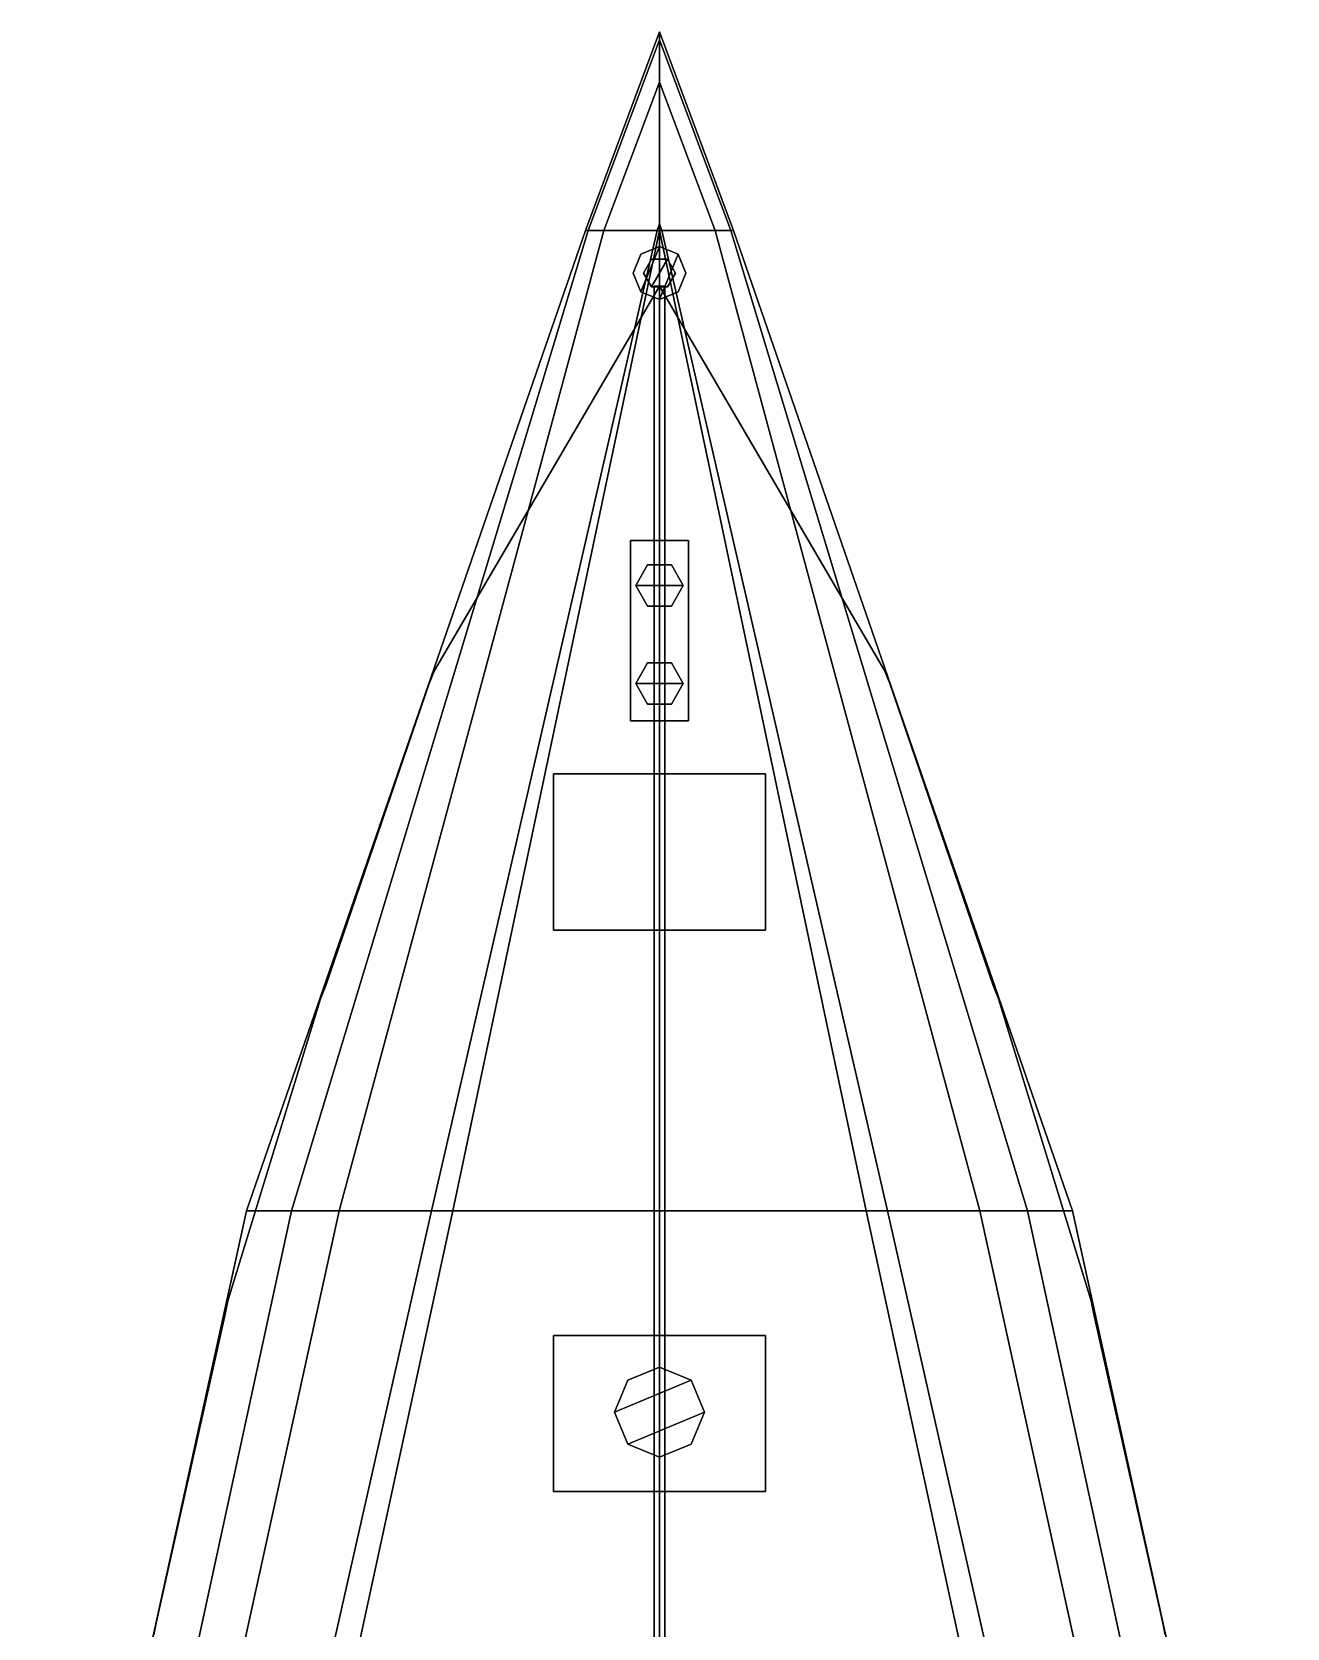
# Model space of a CAD drawing. Header units: millimetres. Extents: x -3 to 2.7, y -37.1 to 19.1.
# Drawn here: x -2.37 to 2.37, y 13.06 to 19.09 of the extents above; entities that cross this region are included whole.
import ezdxf

# ---------------------------------------------------------------- set-up
doc = ezdxf.new("R2010")
doc.units = ezdxf.units.MM
doc.layers.add('railings', color=6, linetype='Continuous')

msp = doc.modelspace()

# ---------------------------------------------------------------- linework, layer by layer
for points in [[(0, 19.09, 2.6), (0, 19.06, 2.45), (-0.27, 18.34, 2.45), (-0.28, 18.34, 2.6)], [(-0.28, 18.34, 2.6), (0.28, 18.34, 2.6), (0, 19.09, 2.6)], [(0, 19.06, 2.45), (0, 18.9, 1.93), (-0.21, 18.34, 1.93), (-0.27, 18.34, 2.45)], [(0.28, 18.34, 2.6), (0.27, 18.34, 2.45), (0, 19.06, 2.45), (0, 19.09, 2.6)], [(0.27, 18.34, 2.45), (0.21, 18.34, 1.93), (0, 18.9, 1.93), (0, 19.06, 2.45)], [(0, 18.9, 1.93), (0, 18.365), (-0.0094, 18.34), (-0.21, 18.34, 1.93)], [(0.21, 18.34, 1.93), (0.0094, 18.34), (0, 18.365), (0, 18.9, 1.93)], [(-0.28, 18.34, 2.6), (-0.27, 18.34, 2.45), (-1.39, 14.64, 2.45), (-1.56, 14.64, 2.6)], [(0.28, 18.34, 2.6), (-0.28, 18.34, 2.6), (-1.56, 14.64, 2.6), (1.56, 14.64, 2.6)], [(-0.27, 18.34, 2.45), (-0.21, 18.34, 1.93), (-1.21, 14.64, 1.93), (-1.39, 14.64, 2.45)], [(-0.21, 18.34, 1.93), (-0.0094, 18.34), (-0.8613, 14.64), (-1.21, 14.64, 1.93)], [(-0.0094, 18.34), (0, 18.34, -0.09), (-0.78, 14.64, -0.45), (-0.8613, 14.64)], [(0, 14.64, -0.73), (-0.78, 14.64, -0.45), (0, 18.34, -0.09)], [(0, 18.365), (0, 18.34, -0.09), (0, 18.34, -0.09), (-0.0094, 18.34)], [(0.0094, 18.34), (0, 18.34, -0.09), (0, 18.34, -0.09), (0, 18.365)], [(0, 18.34, -0.09), (0, 18.34, -0.09), (0.78, 14.64, -0.45), (0, 14.64, -0.73)], [(0.8613, 14.64), (0.78, 14.64, -0.45), (0, 18.34, -0.09), (0.0094, 18.34)], [(1.21, 14.64, 1.93), (0.8613, 14.64), (0.0094, 18.34), (0.21, 18.34, 1.93)], [(1.39, 14.64, 2.45), (1.21, 14.64, 1.93), (0.21, 18.34, 1.93), (0.27, 18.34, 2.45)], [(1.56, 14.64, 2.6), (1.39, 14.64, 2.45), (0.27, 18.34, 2.45), (0.28, 18.34, 2.6)], [(-0.0707, 18.1093, 2.83), (0, 18.28, 2.83), (-0.0707, 18.2507, 2.83), (-0.1, 18.18, 2.83)], [(0, 18.28, 2.6), (-0.0707, 18.2507, 2.6), (-0.0707, 18.2507, 2.83), (0, 18.28, 2.83)], [(0, 18.08, 2.83), (0.0707, 18.2507, 2.83), (0, 18.28, 2.83), (-0.0707, 18.1093, 2.83)], [(0.0707, 18.2507, 2.6), (0, 18.28, 2.6), (0, 18.28, 2.83), (0.0707, 18.2507, 2.83)], [(-0.0707, 18.2507, 2.6), (-0.1, 18.18, 2.6), (-0.1, 18.18, 2.83), (-0.0707, 18.2507, 2.83)], [(-0.03, 18.232, 2.83), (-0.06, 18.18, 2.83), (-0.06, 18.18, 5.16), (-0.03, 18.232, 5.16)], [(-0.03, 18.128, 5.16), (0.03, 18.232, 5.16), (-0.03, 18.232, 5.16), (-0.06, 18.18, 5.16)], [(0.03, 18.232, 2.83), (-0.03, 18.232, 2.83), (-0.03, 18.232, 5.16), (0.03, 18.232, 5.16)], [(0.03, 18.128, 5.16), (0.06, 18.18, 5.16), (0.03, 18.232, 5.16), (-0.03, 18.128, 5.16)], [(0.0707, 18.1093, 2.83), (0.1, 18.18, 2.83), (0.0707, 18.2507, 2.83), (0, 18.08, 2.83)], [(0.06, 18.18, 2.83), (0.03, 18.232, 2.83), (0.03, 18.232, 5.16), (0.06, 18.18, 5.16)], [(0.1, 18.18, 2.6), (0.0707, 18.2507, 2.6), (0.0707, 18.2507, 2.83), (0.1, 18.18, 2.83)], [(-0.1, 18.18, 2.6), (-0.0707, 18.1093, 2.6), (-0.0707, 18.1093, 2.83), (-0.1, 18.18, 2.83)], [(-0.06, 18.18, 2.83), (-0.03, 18.128, 2.83), (-0.03, 18.128, 5.16), (-0.06, 18.18, 5.16)], [(0.03, 18.128, 2.83), (0.06, 18.18, 2.83), (0.06, 18.18, 5.16), (0.03, 18.128, 5.16)], [(0.0707, 18.1093, 2.6), (0.1, 18.18, 2.6), (0.1, 18.18, 2.83), (0.0707, 18.1093, 2.83)], [(-0.0707, 18.1093, 2.6), (0, 18.08, 2.6), (0, 18.08, 2.83), (-0.0707, 18.1093, 2.83)], [(-0.03, 18.128, 2.83), (0.03, 18.128, 2.83), (0.03, 18.128, 5.16), (-0.03, 18.128, 5.16)], [(-0.02, 6.16, 8.65), (0, 6.16, 8.67), (0, 18.13, 4.97), (-0.02, 18.13, 4.95)], [(0, 6.16, 8.63), (-0.02, 6.16, 8.65), (-0.02, 18.13, 4.95), (0, 18.13, 4.93)], [(0, 6.16, 8.67), (0.02, 6.16, 8.65), (0.02, 18.13, 4.95), (0, 18.13, 4.97)], [(0.02, 6.16, 8.65), (0, 6.16, 8.63), (0, 18.13, 4.93), (0.02, 18.13, 4.95)], [(0, 18.08, 2.6), (0.0707, 18.1093, 2.6), (0.0707, 18.1093, 2.83), (0, 18.08, 2.83)], [(-0.11, 17.17, 2.67), (-0.11, 17.17, 2.6), (-0.11, 16.49, 2.6), (-0.11, 16.49, 2.67)], [(0.11, 16.49, 2.67), (0.11, 17.17, 2.67), (-0.11, 17.17, 2.67), (-0.11, 16.49, 2.67)], [(0.11, 17.17, 2.67), (0.11, 17.17, 2.6), (-0.11, 17.17, 2.6), (-0.11, 17.17, 2.67)], [(0.11, 16.49, 2.6), (0.11, 17.17, 2.6), (0.11, 17.17, 2.67), (0.11, 16.49, 2.67)], [(-0.09, 17, 2.86), (0.09, 17, 2.86), (0.045, 17.0779, 2.86), (-0.045, 17.0779, 2.86)], [(-0.045, 17.0779, 2.67), (-0.09, 17, 2.67), (-0.09, 17, 2.86), (-0.045, 17.0779, 2.86)], [(0.045, 17.0779, 2.67), (-0.045, 17.0779, 2.67), (-0.045, 17.0779, 2.86), (0.045, 17.0779, 2.86)], [(0.09, 17, 2.67), (0.045, 17.0779, 2.67), (0.045, 17.0779, 2.86), (0.09, 17, 2.86)], [(-0.045, 16.9221, 2.86), (0.045, 16.9221, 2.86), (0.09, 17, 2.86), (-0.09, 17, 2.86)], [(-0.09, 17, 2.67), (-0.045, 16.9221, 2.67), (-0.045, 16.9221, 2.86), (-0.09, 17, 2.86)], [(0.045, 16.9221, 2.67), (0.09, 17, 2.67), (0.09, 17, 2.86), (0.045, 16.9221, 2.86)], [(-0.045, 16.9221, 2.67), (0.045, 16.9221, 2.67), (0.045, 16.9221, 2.86), (-0.045, 16.9221, 2.86)], [(-0.09, 16.63, 2.86), (0.09, 16.63, 2.86), (0.045, 16.7079, 2.86), (-0.045, 16.7079, 2.86)], [(-0.045, 16.7079, 2.67), (-0.09, 16.63, 2.67), (-0.09, 16.63, 2.86), (-0.045, 16.7079, 2.86)], [(0.045, 16.7079, 2.67), (-0.045, 16.7079, 2.67), (-0.045, 16.7079, 2.86), (0.045, 16.7079, 2.86)], [(0.09, 16.63, 2.67), (0.045, 16.7079, 2.67), (0.045, 16.7079, 2.86), (0.09, 16.63, 2.86)], [(-0.045, 16.5521, 2.86), (0.045, 16.5521, 2.86), (0.09, 16.63, 2.86), (-0.09, 16.63, 2.86)], [(-0.09, 16.63, 2.67), (-0.045, 16.5521, 2.67), (-0.045, 16.5521, 2.86), (-0.09, 16.63, 2.86)], [(0.045, 16.5521, 2.67), (0.09, 16.63, 2.67), (0.09, 16.63, 2.86), (0.045, 16.5521, 2.86)], [(-0.045, 16.5521, 2.67), (0.045, 16.5521, 2.67), (0.045, 16.5521, 2.86), (-0.045, 16.5521, 2.86)], [(-0.11, 16.49, 2.67), (-0.11, 16.49, 2.6), (0.11, 16.49, 2.6), (0.11, 16.49, 2.67)], [(0.4, 16.29, 2.72), (0.4, 16.29, 2.6), (-0.4, 16.29, 2.6), (-0.4, 16.29, 2.72)], [(-0.4, 16.29, 2.72), (-0.4, 16.29, 2.6), (-0.4, 15.7, 2.6), (-0.4, 15.7, 2.72)], [(0.4, 15.7, 2.72), (0.4, 16.29, 2.72), (-0.4, 16.29, 2.72), (-0.4, 15.7, 2.72)], [(0.4, 15.7, 2.6), (0.4, 16.29, 2.6), (0.4, 16.29, 2.72), (0.4, 15.7, 2.72)], [(-0.4, 15.7, 2.72), (-0.4, 15.7, 2.6), (0.4, 15.7, 2.6), (0.4, 15.7, 2.72)], [(-1.56, 14.64, 2.6), (-1.39, 14.64, 2.45), (-2.19, 10.95, 2.45), (-2.37, 10.95, 2.6)], [(1.56, 14.64, 2.6), (-1.56, 14.64, 2.6), (-2.37, 10.95, 2.6), (2.37, 10.95, 2.6)], [(-1.39, 14.64, 2.45), (-1.21, 14.64, 1.93), (-2.02, 10.95, 1.93), (-2.19, 10.95, 2.45)], [(-1.21, 14.64, 1.93), (-0.8613, 14.64), (-1.6959, 10.95), (-2.02, 10.95, 1.93)], [(-0.8613, 14.64), (-0.78, 14.64, -0.45), (-1.58, 10.95, -0.69), (-1.6959, 10.95)], [(0, 10.95, -1.27), (-1.58, 10.95, -0.69), (-0.78, 14.64, -0.45), (0, 14.64, -0.73)], [(0, 14.64, -0.73), (0.78, 14.64, -0.45), (1.58, 10.95, -0.69), (0, 10.95, -1.27)], [(1.6959, 10.95), (1.58, 10.95, -0.69), (0.78, 14.64, -0.45), (0.8613, 14.64)], [(2.02, 10.95, 1.93), (1.6959, 10.95), (0.8613, 14.64), (1.21, 14.64, 1.93)], [(2.19, 10.95, 2.45), (2.02, 10.95, 1.93), (1.21, 14.64, 1.93), (1.39, 14.64, 2.45)], [(2.37, 10.95, 2.6), (2.19, 10.95, 2.45), (1.39, 14.64, 2.45), (1.56, 14.64, 2.6)], [(-0.4, 14.17, 2.78), (-0.4, 14.17, 2.6), (-0.4, 13.58, 2.6), (-0.4, 13.58, 2.78)], [(0.4, 14.17, 2.78), (0.4, 14.17, 2.6), (-0.4, 14.17, 2.6), (-0.4, 14.17, 2.78)], [(0.4, 13.58, 2.78), (0.4, 14.17, 2.78), (-0.4, 14.17, 2.78), (-0.4, 13.58, 2.78)], [(0.4, 13.58, 2.6), (0.4, 14.17, 2.6), (0.4, 14.17, 2.78), (0.4, 13.58, 2.78)], [(-0.17, 13.88, 3.34), (0.1202, 14.0002, 3.34), (0, 14.05, 3.34), (-0.1202, 14.0002, 3.34)], [(0, 14.05, 2.78), (-0.1202, 14.0002, 2.78), (-0.1202, 14.0002, 3.34), (0, 14.05, 3.34)], [(0.1202, 14.0002, 2.78), (0, 14.05, 2.78), (0, 14.05, 3.34), (0.1202, 14.0002, 3.34)], [(-0.1202, 14.0002, 2.78), (-0.17, 13.88, 2.78), (-0.17, 13.88, 3.34), (-0.1202, 14.0002, 3.34)], [(-0.1202, 13.7598, 3.34), (0.17, 13.88, 3.34), (0.1202, 14.0002, 3.34), (-0.17, 13.88, 3.34)], [(0.17, 13.88, 2.78), (0.1202, 14.0002, 2.78), (0.1202, 14.0002, 3.34), (0.17, 13.88, 3.34)], [(-0.17, 13.88, 2.78), (-0.1202, 13.7598, 2.78), (-0.1202, 13.7598, 3.34), (-0.17, 13.88, 3.34)], [(0, 13.71, 3.34), (0.1202, 13.7598, 3.34), (0.17, 13.88, 3.34), (-0.1202, 13.7598, 3.34)], [(0.1202, 13.7598, 2.78), (0.17, 13.88, 2.78), (0.17, 13.88, 3.34), (0.1202, 13.7598, 3.34)], [(-0.1202, 13.7598, 2.78), (0, 13.71, 2.78), (0, 13.71, 3.34), (-0.1202, 13.7598, 3.34)], [(0, 13.71, 2.78), (0.1202, 13.7598, 2.78), (0.1202, 13.7598, 3.34), (0, 13.71, 3.34)], [(-0.4, 13.58, 2.78), (-0.4, 13.58, 2.6), (0.4, 13.58, 2.6), (0.4, 13.58, 2.78)]]:
    msp.add_3dface(points)
at = {"layer": 'railings'}
for points in [[(-0.85, 16.68, 3.45), (-0.85, 16.68, 3.5), (0, 18.13, 3.5), (0, 18.13, 3.45)], [(0, 18.13, 3.45), (0, 18.13, 3.5), (-0.85, 16.68, 3.5), (-0.85, 16.68, 3.45)], [(0, 18.13, 2.99), (0, 18.13, 3.04), (-0.85, 16.68, 3.04), (-0.85, 16.68, 2.99)], [(-0.85, 16.68, 2.99), (-0.85, 16.68, 3.04), (0, 18.13, 3.04), (0, 18.13, 2.99)], [(0, 18.13, 3.45), (0, 18.13, 3.5), (0.85, 16.68, 3.5), (0.85, 16.68, 3.45)], [(0.85, 16.68, 3.45), (0.85, 16.68, 3.5), (0, 18.13, 3.5), (0, 18.13, 3.45)], [(0.85, 16.68, 2.99), (0.85, 16.68, 3.04), (0, 18.13, 3.04), (0, 18.13, 2.99)], [(0, 18.13, 2.99), (0, 18.13, 3.04), (0.85, 16.68, 3.04), (0.85, 16.68, 2.99)], [(-0.87, 16.63, 3.45), (-0.87, 16.63, 3.5), (-1.26, 15.49, 3.5), (-1.26, 15.49, 3.45)], [(-1.26, 15.49, 3.45), (-1.26, 15.49, 3.5), (-0.87, 16.63, 3.5), (-0.87, 16.63, 3.45)], [(-0.87, 16.63, 2.99), (-0.87, 16.63, 3.04), (-1.26, 15.49, 3.04), (-1.26, 15.49, 2.99)], [(-1.26, 15.49, 2.99), (-1.26, 15.49, 3.04), (-0.87, 16.63, 3.04), (-0.87, 16.63, 2.99)], [(-0.87, 16.63, 3.5), (-0.85, 16.68, 3.5), (-0.85, 16.68, 2.6), (-0.87, 16.63, 2.6)], [(-0.87, 16.63, 2.6), (-0.85, 16.68, 2.6), (-0.85, 16.68, 3.5), (-0.87, 16.63, 3.5)], [(0.87, 16.63, 3.5), (0.85, 16.68, 3.5), (0.85, 16.68, 2.6), (0.87, 16.63, 2.6)], [(0.87, 16.63, 2.6), (0.85, 16.68, 2.6), (0.85, 16.68, 3.5), (0.87, 16.63, 3.5)], [(0.87, 16.63, 3.45), (0.87, 16.63, 3.5), (1.26, 15.49, 3.5), (1.26, 15.49, 3.45)], [(1.26, 15.49, 3.45), (1.26, 15.49, 3.5), (0.87, 16.63, 3.5), (0.87, 16.63, 3.45)], [(1.26, 15.49, 2.99), (1.26, 15.49, 3.04), (0.87, 16.63, 3.04), (0.87, 16.63, 2.99)], [(0.87, 16.63, 2.99), (0.87, 16.63, 3.04), (1.26, 15.49, 3.04), (1.26, 15.49, 2.99)], [(-1.28, 15.44, 2.6), (-1.26, 15.49, 2.6), (-1.26, 15.49, 3.5), (-1.28, 15.44, 3.5)], [(-1.28, 15.44, 3.5), (-1.26, 15.49, 3.5), (-1.26, 15.49, 2.6), (-1.28, 15.44, 2.6)], [(1.28, 15.44, 2.6), (1.26, 15.49, 2.6), (1.26, 15.49, 3.5), (1.28, 15.44, 3.5)], [(1.28, 15.44, 3.5), (1.26, 15.49, 3.5), (1.26, 15.49, 2.6), (1.28, 15.44, 2.6)], [(-1.63, 14.3, 3.45), (-1.63, 14.3, 3.5), (-1.28, 15.44, 3.5), (-1.28, 15.44, 3.45)], [(-1.28, 15.44, 3.45), (-1.28, 15.44, 3.5), (-1.63, 14.3, 3.5), (-1.63, 14.3, 3.45)], [(-1.28, 15.44, 2.99), (-1.28, 15.44, 3.04), (-1.63, 14.3, 3.04), (-1.63, 14.3, 2.99)], [(-1.63, 14.3, 2.99), (-1.63, 14.3, 3.04), (-1.28, 15.44, 3.04), (-1.28, 15.44, 2.99)], [(1.28, 15.44, 3.45), (1.28, 15.44, 3.5), (1.63, 14.3, 3.5), (1.63, 14.3, 3.45)], [(1.63, 14.3, 3.45), (1.63, 14.3, 3.5), (1.28, 15.44, 3.5), (1.28, 15.44, 3.45)], [(1.63, 14.3, 2.99), (1.63, 14.3, 3.04), (1.28, 15.44, 3.04), (1.28, 15.44, 2.99)], [(1.28, 15.44, 2.99), (1.28, 15.44, 3.04), (1.63, 14.3, 3.04), (1.63, 14.3, 2.99)], [(-1.64, 14.25, 3.5), (-1.63, 14.3, 3.5), (-1.63, 14.3, 2.6), (-1.64, 14.25, 2.6)], [(-1.64, 14.25, 2.6), (-1.63, 14.3, 2.6), (-1.63, 14.3, 3.5), (-1.64, 14.25, 3.5)], [(1.64, 14.25, 3.5), (1.63, 14.3, 3.5), (1.63, 14.3, 2.6), (1.64, 14.25, 2.6)], [(1.64, 14.25, 2.6), (1.63, 14.3, 2.6), (1.63, 14.3, 3.5), (1.64, 14.25, 3.5)], [(-1.64, 14.25, 3.45), (-1.64, 14.25, 3.5), (-1.9, 13.09, 3.5), (-1.9, 13.09, 3.45)], [(-1.9, 13.09, 3.45), (-1.9, 13.09, 3.5), (-1.64, 14.25, 3.5), (-1.64, 14.25, 3.45)], [(-1.9, 13.09, 2.99), (-1.9, 13.09, 3.04), (-1.64, 14.25, 3.04), (-1.64, 14.25, 2.99)], [(-1.64, 14.25, 2.99), (-1.64, 14.25, 3.04), (-1.9, 13.09, 3.04), (-1.9, 13.09, 2.99)], [(1.9, 13.09, 3.45), (1.9, 13.09, 3.5), (1.64, 14.25, 3.5), (1.64, 14.25, 3.45)], [(1.64, 14.25, 3.45), (1.64, 14.25, 3.5), (1.9, 13.09, 3.5), (1.9, 13.09, 3.45)], [(1.64, 14.25, 2.99), (1.64, 14.25, 3.04), (1.9, 13.09, 3.04), (1.9, 13.09, 2.99)], [(1.9, 13.09, 2.99), (1.9, 13.09, 3.04), (1.64, 14.25, 3.04), (1.64, 14.25, 2.99)], [(-1.91, 13.04, 2.6), (-1.9, 13.09, 2.6), (-1.9, 13.09, 3.5), (-1.91, 13.04, 3.5)], [(-1.91, 13.04, 3.5), (-1.9, 13.09, 3.5), (-1.9, 13.09, 2.6), (-1.91, 13.04, 2.6)], [(1.91, 13.04, 2.6), (1.9, 13.09, 2.6), (1.9, 13.09, 3.5), (1.91, 13.04, 3.5)], [(1.91, 13.04, 3.5), (1.9, 13.09, 3.5), (1.9, 13.09, 2.6), (1.91, 13.04, 2.6)]]:
    msp.add_3dface(points, dxfattribs=at)

doc.saveas('drawing.dxf')
